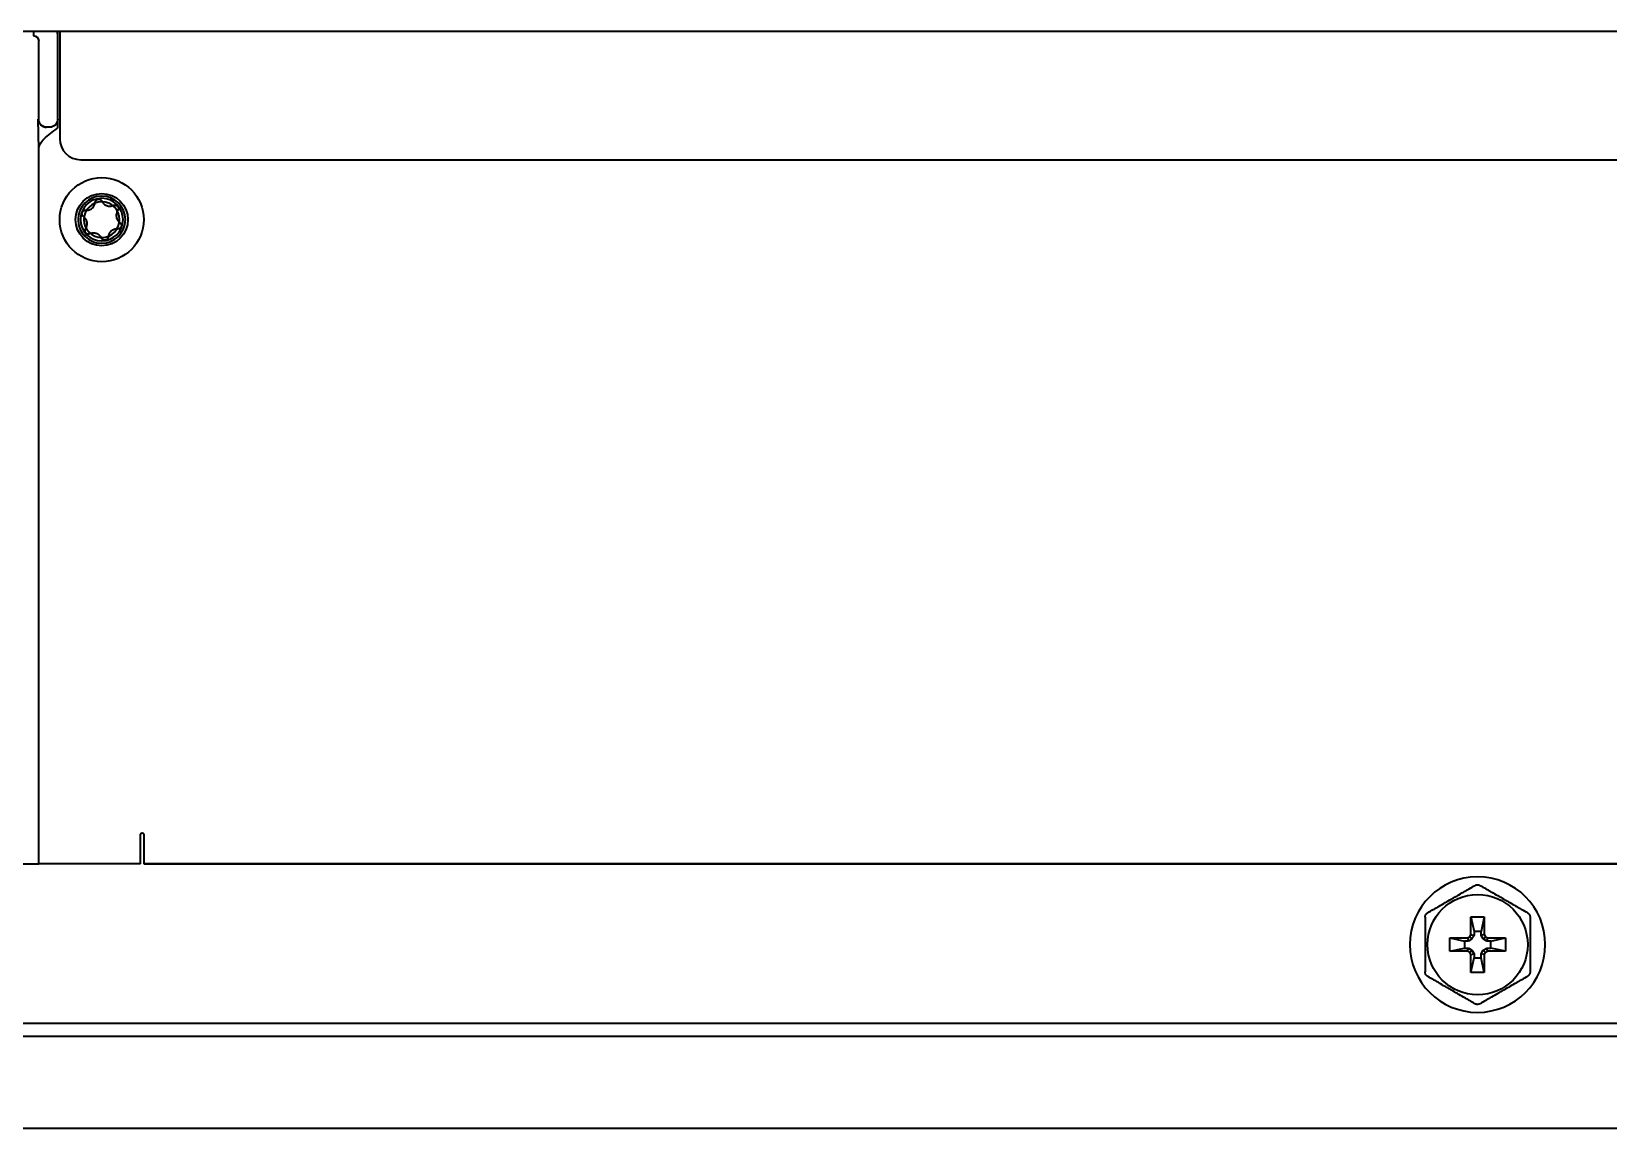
# Model space of a CAD drawing. Extents: x -760 to 4209, y 5795 to 10328.
# Drawn here: x -537 to -386.8, y 7999.4 to 8103.8 of the extents above; entities that cross this region are included whole.
import ezdxf

# ---------------------------------------------------------------- set-up
doc = ezdxf.new("R2010")
doc.units = 0
doc.header["$LTSCALE"] = 5
doc.layers.add('ORTHO$15', color=7, linetype='CONTINUOUS', true_color=0xffffff)

msp = doc.modelspace()

# ---------------------------------------------------------------- linework, layer by layer
at = {"layer": 'ORTHO$15', "color": 7, "linetype": 'Continuous', "lineweight": 35, "extrusion": (0, 1, 0)}
for p, q in [((99.05, 8103.8), (-702.67, 8103.8)), ((-536.81, 8103.8), (-536.81, 8103.41)), ((-534.52, 8103.8), (-534.52, 8095.45)), ((-534.51, 8103.6), (-534.51, 8103.8)), ((-534.51, 8103.6), (-534.51, 8094.6)), ((-534.31, 8103.8), (-534.31, 8102.8)), ((-536.31, 8095.45), (-536.31, 8102.91)), ((-534.31, 8102.8), (-534.31, 8093.6)), ((-536.31, 8092.6), (-536.35, 8095.45)), ((-536.35, 8095.45), (-536.31, 8095.45)), ((-534.52, 8095.45), (-534.51, 8095.45)), ((-535.56, 8094.7), (-535.58, 8094.7)), ((-535.27, 8094.7), (-535.56, 8094.7)), ((-535.25, 8094.7), (-535.27, 8094.7)), ((-536.31, 8024.6), (-536.31, 8092.6)), ((-532.31, 8091.6), (-118.71, 8091.6)), ((-526.61, 8024.6), (-526.61, 8027.4)), ((-526.31, 8027.4), (-526.31, 8026.4)), ((-526.31, 8026.4), (-526.31, 8024.6)), ((-712.6, 8024.6), (-536.31, 8024.6)), ((-534.51, 8024.6), (-536.31, 8024.6)), ((-526.61, 8024.6), (-534.51, 8024.6)), ((-59.71, 8024.6), (-526.31, 8024.6)), ((-526.31, 8024.6), (-59.71, 8024.6)), ((-399.92, 8017.85), (-399.92, 8019.55)), ((-399.92, 8019.55), (-399.63, 8018.16)), ((-399.92, 8019.55), (-398.67, 8019.55)), ((-398.67, 8019.55), (-398.95, 8018.16)), ((-398.67, 8019.55), (-398.67, 8017.85)), ((-401.94, 8016.28), (-401.94, 8017.53)), ((-401.94, 8017.53), (-400.55, 8017.24)), ((-401.94, 8017.53), (-400.24, 8017.53)), ((-400.24, 8017.53), (-400.04, 8017.65)), ((-400.24, 8017.53), (-400.17, 8017.24)), ((-399.83, 8017.44), (-400.17, 8017.24)), ((-400.04, 8017.65), (-399.92, 8017.85)), ((-400.04, 8017.65), (-399.83, 8017.44)), ((-399.92, 8017.85), (-399.63, 8017.78)), ((-399.63, 8017.78), (-399.83, 8017.44)), ((-399.63, 8018.16), (-399.63, 8017.78)), ((-398.95, 8018.16), (-399.63, 8018.16)), ((-398.95, 8017.78), (-398.95, 8018.16)), ((-398.67, 8017.85), (-398.95, 8017.78)), ((-398.76, 8017.44), (-398.95, 8017.78)), ((-398.55, 8017.65), (-398.76, 8017.44)), ((-398.42, 8017.24), (-398.76, 8017.44)), ((-398.67, 8017.85), (-398.55, 8017.65)), ((-398.55, 8017.65), (-398.34, 8017.53)), ((-398.34, 8017.53), (-398.42, 8017.24)), ((-398.34, 8017.53), (-396.64, 8017.53)), ((-398.03, 8017.24), (-396.64, 8017.53)), ((-396.64, 8017.53), (-396.64, 8016.28)), ((-401.94, 8016.28), (-400.55, 8016.56)), ((-400.24, 8016.28), (-401.94, 8016.28)), ((-400.55, 8017.24), (-400.55, 8016.56)), ((-400.17, 8017.24), (-400.55, 8017.24)), ((-400.55, 8016.56), (-400.17, 8016.56)), ((-400.24, 8016.28), (-400.17, 8016.56)), ((-400.04, 8016.16), (-400.24, 8016.28)), ((-400.17, 8016.56), (-399.83, 8016.37)), ((-400.04, 8016.16), (-399.83, 8016.37)), ((-399.92, 8015.95), (-400.04, 8016.16)), ((-399.92, 8015.95), (-399.63, 8016.03)), ((-399.92, 8014.25), (-399.92, 8015.95)), ((-399.83, 8016.37), (-399.63, 8016.03)), ((-399.63, 8016.03), (-399.63, 8015.64)), ((-398.95, 8016.03), (-398.76, 8016.37)), ((-398.95, 8015.64), (-398.95, 8016.03)), ((-398.67, 8015.95), (-398.95, 8016.03)), ((-398.76, 8016.37), (-398.42, 8016.56)), ((-398.55, 8016.16), (-398.76, 8016.37)), ((-398.55, 8016.16), (-398.67, 8015.95)), ((-398.67, 8015.95), (-398.67, 8014.25)), ((-398.34, 8016.28), (-398.55, 8016.16)), ((-398.03, 8017.24), (-398.42, 8017.24)), ((-398.34, 8016.28), (-398.42, 8016.56)), ((-398.42, 8016.56), (-398.03, 8016.56)), ((-396.64, 8016.28), (-398.34, 8016.28)), ((-398.03, 8016.56), (-398.03, 8017.24)), ((-396.64, 8016.28), (-398.03, 8016.56)), ((-399.92, 8014.25), (-399.63, 8015.64)), ((-399.63, 8015.64), (-398.95, 8015.64)), ((-398.67, 8014.25), (-398.95, 8015.64)), ((-398.67, 8014.25), (-399.92, 8014.25)), ((-13.41, 8009.4), (-757.31, 8009.4)), ((-692.66, 8008.2), (-8.93, 8008.2)), ((34.04, 7999.4), (-692.66, 7999.4))]:
    msp.add_line(p, q, dxfattribs=at)
at = {"layer": 'ORTHO$15', "color": 7, "linetype": 'Continuous', "lineweight": 35}
for centre, radius in [((-530.31, 8085.9), 4), ((-530.31, 8085.9), 2.49), ((-399.29, 8016.9), 4.77)]:
    msp.add_circle(centre, radius, dxfattribs=at)
at = {"layer": 'ORTHO$15', "color": 7, "linetype": 'Continuous', "lineweight": 35, "extrusion": (0, 0, -1)}
for centre, radius in [((530.31, 8085.9), 2.25), ((530.31, 8085.9), 2.03), ((530.31, 8085.9), 1.7), ((399.29, 8016.9), 6.45)]:
    msp.add_circle(centre, radius, dxfattribs=at)
at = {"layer": 'ORTHO$15', "color": 7, "linetype": 'Continuous', "lineweight": 35}
msp.add_arc((-532.31, 8093.6), 2, 180, 270, dxfattribs=at)
at = {"layer": 'ORTHO$15', "color": 7, "linetype": 'Continuous', "lineweight": 35, "extrusion": (0, 0, -1)}
msp.add_arc((526.46, 8027.4), 0.15, 0, 180, dxfattribs=at)
for centre, major_axis, ratio, start_param, end_param in [((-536.81, 8102.91), (0.354, 0.354), 0.999087, 5.497939, 7.068431), ((-535.56, 8095.45), (0, 0.75), 0.999949, 3.141593, 4.712389), ((-535.27, 8095.45), (0, 0.75), 0.999949, 1.570796, 3.141593), ((-535.25, 8095.45), (-0.75, 0), 0.999746, 3.141593, 4.712389)]:
    msp.add_ellipse(centre, major_axis=major_axis, ratio=ratio, start_param=start_param, end_param=end_param, dxfattribs=at)
at = {"layer": 'ORTHO$15', "color": 7, "linetype": 'Continuous', "lineweight": 35}
for points, knots in [([(-536.35, 8095.45), (-536.35, 8095.45), (-536.35, 8095.44), (-536.35, 8095.43), (-536.35, 8095.42), (-536.35, 8095.4), (-536.34, 8095.37), (-536.34, 8095.35), (-536.33, 8095.31), (-536.33, 8095.29), (-536.32, 8095.25), (-536.31, 8095.23), (-536.29, 8095.17), (-536.27, 8095.13), (-536.24, 8095.08), (-536.23, 8095.06), (-536.2, 8095.02), (-536.19, 8095), (-536.14, 8094.95), (-536.11, 8094.92), (-536.05, 8094.87), (-536.03, 8094.85), (-536, 8094.83), (-535.99, 8094.82), (-535.96, 8094.81), (-535.95, 8094.8), (-535.92, 8094.78), (-535.89, 8094.77), (-535.85, 8094.75), (-535.83, 8094.75), (-535.8, 8094.74), (-535.79, 8094.73), (-535.74, 8094.72), (-535.71, 8094.71), (-535.65, 8094.7), (-535.61, 8094.7), (-535.58, 8094.7)], [0, 0, 0, 0, 0.015625, 0.015625, 0.03125, 0.0625, 0.0625, 0.125, 0.125, 0.1875, 0.1875, 0.25, 0.25, 0.375, 0.375, 0.4375, 0.4375, 0.5, 0.5, 0.625, 0.625, 0.6875, 0.6875, 0.71875, 0.71875, 0.75, 0.75, 0.8125, 0.8125, 0.84375, 0.84375, 0.875, 0.875, 0.9375, 0.9375, 1, 1, 1, 1]), ([(-536.31, 8092.6), (-536.31, 8092.76), (-536.27, 8092.93), (-536.09, 8093.27), (-535.95, 8093.43), (-535.62, 8093.77), (-535.42, 8093.93), (-534.98, 8094.27), (-534.75, 8094.43), (-534.51, 8094.6)], [0, 0, 0, 0, 0.25, 0.25, 0.5, 0.5, 0.75, 0.75, 1, 1, 1, 1]), ([(-532.05, 8086.19), (-532.06, 8086.2), (-532.09, 8086.22), (-532.11, 8086.25), (-532.13, 8086.27), (-532.13, 8086.28), (-532.14, 8086.29), (-532.15, 8086.3), (-532.16, 8086.32), (-532.17, 8086.34), (-532.18, 8086.37), (-532.18, 8086.38), (-532.18, 8086.4), (-532.18, 8086.4), (-532.19, 8086.43), (-532.19, 8086.45), (-532.19, 8086.48), (-532.19, 8086.49), (-532.19, 8086.51), (-532.18, 8086.51), (-532.18, 8086.54), (-532.17, 8086.56), (-532.17, 8086.59), (-532.16, 8086.59), (-532.15, 8086.61), (-532.15, 8086.62), (-532.14, 8086.64), (-532.13, 8086.66), (-532.11, 8086.68), (-532.1, 8086.69), (-532.09, 8086.7), (-532.08, 8086.71), (-532.07, 8086.72), (-532.06, 8086.73), (-532.05, 8086.74), (-532.04, 8086.74), (-532.02, 8086.76), (-532, 8086.77), (-531.97, 8086.78), (-531.97, 8086.78), (-531.95, 8086.78), (-531.94, 8086.79), (-531.91, 8086.79), (-531.9, 8086.8), (-531.87, 8086.8), (-531.86, 8086.8), (-531.84, 8086.8), (-531.83, 8086.8), (-531.82, 8086.8)], [0, 0, 0, 0, 0.0625, 0.125, 0.125, 0.15625, 0.15625, 0.1875, 0.1875, 0.25, 0.25, 0.28125, 0.28125, 0.3125, 0.3125, 0.375, 0.375, 0.40625, 0.40625, 0.4375, 0.4375, 0.5, 0.5, 0.53125, 0.53125, 0.5625, 0.5625, 0.625, 0.625, 0.65625, 0.65625, 0.6875, 0.6875, 0.71875, 0.71875, 0.75, 0.75, 0.8125, 0.8125, 0.84375, 0.84375, 0.875, 0.875, 0.9375, 0.9375, 0.96875, 0.96875, 1, 1, 1, 1]), ([(-531.82, 8086.8), (-531.77, 8086.79), (-531.72, 8086.79), (-531.64, 8086.8), (-531.61, 8086.81), (-531.57, 8086.81), (-531.56, 8086.82), (-531.53, 8086.82), (-531.52, 8086.83), (-531.46, 8086.85), (-531.41, 8086.87), (-531.35, 8086.9), (-531.34, 8086.91), (-531.31, 8086.92), (-531.3, 8086.93), (-531.27, 8086.95), (-531.24, 8086.97), (-531.18, 8087.02), (-531.14, 8087.06), (-531.09, 8087.12), (-531.08, 8087.15), (-531.05, 8087.18), (-531.05, 8087.19), (-531.03, 8087.22), (-531.03, 8087.23), (-531, 8087.29), (-530.98, 8087.34), (-530.95, 8087.41), (-530.95, 8087.44), (-530.94, 8087.49), (-530.93, 8087.52), (-530.93, 8087.55)], [0, 0, 0, 0, 0.125, 0.125, 0.1875, 0.1875, 0.21875, 0.21875, 0.25, 0.25, 0.375, 0.375, 0.40625, 0.40625, 0.4375, 0.4375, 0.5, 0.5, 0.625, 0.625, 0.6875, 0.6875, 0.71875, 0.71875, 0.75, 0.75, 0.875, 0.875, 0.9375, 0.9375, 1, 1, 1, 1]), ([(-530.93, 8087.55), (-530.93, 8087.56), (-530.92, 8087.6), (-530.91, 8087.63), (-530.9, 8087.66), (-530.9, 8087.67), (-530.89, 8087.68), (-530.88, 8087.69), (-530.87, 8087.71), (-530.86, 8087.73), (-530.84, 8087.75), (-530.83, 8087.76), (-530.82, 8087.77), (-530.81, 8087.77), (-530.79, 8087.79), (-530.78, 8087.8), (-530.75, 8087.81), (-530.74, 8087.82), (-530.73, 8087.83), (-530.72, 8087.83), (-530.69, 8087.84), (-530.67, 8087.84), (-530.65, 8087.85), (-530.64, 8087.85), (-530.62, 8087.85), (-530.61, 8087.85), (-530.58, 8087.85), (-530.56, 8087.85), (-530.54, 8087.85), (-530.53, 8087.84), (-530.51, 8087.84), (-530.5, 8087.84), (-530.47, 8087.83), (-530.46, 8087.82), (-530.43, 8087.81), (-530.42, 8087.8), (-530.41, 8087.79), (-530.4, 8087.79), (-530.38, 8087.77), (-530.37, 8087.76), (-530.35, 8087.74), (-530.34, 8087.73), (-530.33, 8087.72), (-530.32, 8087.71), (-530.31, 8087.69), (-530.3, 8087.67), (-530.29, 8087.66)], [0, 0, 0, 0, 0.0625, 0.125, 0.125, 0.15625, 0.15625, 0.1875, 0.1875, 0.25, 0.25, 0.28125, 0.28125, 0.3125, 0.3125, 0.375, 0.375, 0.40625, 0.40625, 0.4375, 0.4375, 0.5, 0.5, 0.53125, 0.53125, 0.5625, 0.5625, 0.625, 0.625, 0.65625, 0.65625, 0.6875, 0.6875, 0.75, 0.75, 0.78125, 0.78125, 0.8125, 0.8125, 0.875, 0.875, 0.90625, 0.90625, 0.9375, 0.9375, 1, 1, 1, 1]), ([(-530.29, 8087.66), (-530.27, 8087.61), (-530.24, 8087.56), (-530.2, 8087.5), (-530.18, 8087.48), (-530.15, 8087.45), (-530.14, 8087.44), (-530.12, 8087.42), (-530.11, 8087.41), (-530.06, 8087.37), (-530.02, 8087.33), (-529.96, 8087.3), (-529.95, 8087.29), (-529.93, 8087.28), (-529.92, 8087.27), (-529.88, 8087.25), (-529.85, 8087.24), (-529.78, 8087.22), (-529.73, 8087.2), (-529.66, 8087.19), (-529.64, 8087.19), (-529.62, 8087.19), (-529.58, 8087.18), (-529.51, 8087.18), (-529.46, 8087.19), (-529.42, 8087.19), (-529.4, 8087.2), (-529.38, 8087.2), (-529.36, 8087.2), (-529.3, 8087.22), (-529.25, 8087.24), (-529.2, 8087.26)], [0, 0, 0, 0, 0.125, 0.125, 0.1875, 0.1875, 0.21875, 0.21875, 0.25, 0.25, 0.375, 0.375, 0.40625, 0.40625, 0.4375, 0.4375, 0.5, 0.5, 0.625, 0.625, 0.65625, 0.65625, 0.6875, 0.75, 0.8125, 0.8125, 0.84375, 0.84375, 0.875, 0.875, 1, 1, 1, 1]), ([(-529.2, 8087.26), (-529.18, 8087.27), (-529.15, 8087.28), (-529.11, 8087.29), (-529.09, 8087.29), (-529.08, 8087.29), (-529.06, 8087.29), (-529.05, 8087.29), (-529.02, 8087.29), (-529, 8087.29), (-528.98, 8087.28), (-528.97, 8087.28), (-528.95, 8087.27), (-528.94, 8087.27), (-528.92, 8087.26), (-528.9, 8087.25), (-528.88, 8087.24), (-528.87, 8087.23), (-528.85, 8087.22), (-528.85, 8087.22), (-528.82, 8087.2), (-528.81, 8087.19), (-528.79, 8087.16), (-528.79, 8087.16), (-528.78, 8087.14), (-528.77, 8087.13), (-528.76, 8087.11), (-528.75, 8087.09), (-528.74, 8087.07), (-528.74, 8087.06), (-528.73, 8087.04), (-528.73, 8087.03), (-528.72, 8087.01), (-528.72, 8086.99), (-528.72, 8086.96), (-528.72, 8086.95), (-528.72, 8086.93), (-528.72, 8086.92), (-528.73, 8086.9), (-528.73, 8086.88), (-528.74, 8086.85), (-528.74, 8086.84), (-528.75, 8086.83), (-528.75, 8086.82), (-528.76, 8086.79), (-528.77, 8086.78), (-528.78, 8086.76)], [0, 0, 0, 0, 0.0625, 0.125, 0.125, 0.15625, 0.15625, 0.1875, 0.1875, 0.25, 0.25, 0.28125, 0.28125, 0.3125, 0.3125, 0.375, 0.375, 0.40625, 0.40625, 0.4375, 0.4375, 0.5, 0.5, 0.53125, 0.53125, 0.5625, 0.5625, 0.625, 0.625, 0.65625, 0.65625, 0.6875, 0.6875, 0.75, 0.75, 0.78125, 0.78125, 0.8125, 0.8125, 0.875, 0.875, 0.90625, 0.90625, 0.9375, 0.9375, 1, 1, 1, 1]), ([(-528.78, 8086.76), (-528.81, 8086.72), (-528.84, 8086.67), (-528.87, 8086.6), (-528.88, 8086.57), (-528.89, 8086.54), (-528.9, 8086.52), (-528.9, 8086.5), (-528.91, 8086.48), (-528.92, 8086.42), (-528.93, 8086.37), (-528.93, 8086.3), (-528.93, 8086.28), (-528.93, 8086.26), (-528.93, 8086.24), (-528.93, 8086.2), (-528.92, 8086.18), (-528.91, 8086.1), (-528.89, 8086.04), (-528.87, 8085.98), (-528.86, 8085.97), (-528.85, 8085.94), (-528.83, 8085.91), (-528.8, 8085.85), (-528.77, 8085.8), (-528.75, 8085.77), (-528.74, 8085.76), (-528.72, 8085.74), (-528.71, 8085.73), (-528.66, 8085.68), (-528.62, 8085.65), (-528.58, 8085.62)], [0, 0, 0, 0, 0.125, 0.125, 0.1875, 0.1875, 0.21875, 0.21875, 0.25, 0.25, 0.375, 0.375, 0.40625, 0.40625, 0.4375, 0.4375, 0.5, 0.5, 0.625, 0.625, 0.65625, 0.65625, 0.6875, 0.75, 0.8125, 0.8125, 0.84375, 0.84375, 0.875, 0.875, 1, 1, 1, 1]), ([(-531.84, 8085.04), (-531.81, 8085.09), (-531.79, 8085.13), (-531.75, 8085.2), (-531.75, 8085.23), (-531.73, 8085.27), (-531.73, 8085.28), (-531.72, 8085.31), (-531.72, 8085.32), (-531.7, 8085.39), (-531.7, 8085.44), (-531.7, 8085.51), (-531.7, 8085.52), (-531.7, 8085.55), (-531.7, 8085.56), (-531.7, 8085.6), (-531.7, 8085.63), (-531.72, 8085.71), (-531.73, 8085.76), (-531.76, 8085.82), (-531.76, 8085.84), (-531.77, 8085.86), (-531.79, 8085.9), (-531.82, 8085.96), (-531.86, 8086), (-531.88, 8086.03), (-531.89, 8086.04), (-531.91, 8086.06), (-531.92, 8086.07), (-531.96, 8086.12), (-532, 8086.16), (-532.05, 8086.19)], [0, 0, 0, 0, 0.125, 0.125, 0.1875, 0.1875, 0.21875, 0.21875, 0.25, 0.25, 0.375, 0.375, 0.40625, 0.40625, 0.4375, 0.4375, 0.5, 0.5, 0.625, 0.625, 0.65625, 0.65625, 0.6875, 0.75, 0.8125, 0.8125, 0.84375, 0.84375, 0.875, 0.875, 1, 1, 1, 1]), ([(-531.43, 8084.54), (-531.44, 8084.54), (-531.48, 8084.52), (-531.51, 8084.52), (-531.54, 8084.51), (-531.55, 8084.51), (-531.57, 8084.51), (-531.58, 8084.51), (-531.6, 8084.51), (-531.62, 8084.52), (-531.65, 8084.52), (-531.66, 8084.52), (-531.67, 8084.53), (-531.68, 8084.53), (-531.71, 8084.54), (-531.73, 8084.55), (-531.75, 8084.57), (-531.76, 8084.57), (-531.77, 8084.58), (-531.78, 8084.59), (-531.8, 8084.6), (-531.81, 8084.62), (-531.83, 8084.64), (-531.84, 8084.65), (-531.85, 8084.66), (-531.85, 8084.67), (-531.87, 8084.69), (-531.87, 8084.71), (-531.88, 8084.74), (-531.89, 8084.74), (-531.89, 8084.76), (-531.9, 8084.77), (-531.9, 8084.8), (-531.9, 8084.82), (-531.9, 8084.84), (-531.9, 8084.85), (-531.9, 8084.87), (-531.9, 8084.88), (-531.9, 8084.91), (-531.9, 8084.93), (-531.89, 8084.95), (-531.89, 8084.96), (-531.88, 8084.98), (-531.87, 8084.99), (-531.86, 8085.01), (-531.85, 8085.03), (-531.84, 8085.04)], [0, 0, 0, 0, 0.0625, 0.125, 0.125, 0.15625, 0.15625, 0.1875, 0.1875, 0.25, 0.25, 0.28125, 0.28125, 0.3125, 0.3125, 0.375, 0.375, 0.40625, 0.40625, 0.4375, 0.4375, 0.5, 0.5, 0.53125, 0.53125, 0.5625, 0.5625, 0.625, 0.625, 0.65625, 0.65625, 0.6875, 0.6875, 0.75, 0.75, 0.78125, 0.78125, 0.8125, 0.8125, 0.875, 0.875, 0.90625, 0.90625, 0.9375, 0.9375, 1, 1, 1, 1]), ([(-528.8, 8085.01), (-528.86, 8085.01), (-528.91, 8085.01), (-528.99, 8085), (-529.01, 8085), (-529.07, 8084.99), (-529.09, 8084.98), (-529.17, 8084.96), (-529.22, 8084.93), (-529.28, 8084.9), (-529.29, 8084.9), (-529.31, 8084.88), (-529.32, 8084.87), (-529.36, 8084.85), (-529.38, 8084.83), (-529.44, 8084.78), (-529.48, 8084.74), (-529.53, 8084.68), (-529.55, 8084.66), (-529.57, 8084.62), (-529.58, 8084.61), (-529.59, 8084.59), (-529.6, 8084.58), (-529.63, 8084.52), (-529.65, 8084.47), (-529.67, 8084.39), (-529.68, 8084.36), (-529.69, 8084.31), (-529.69, 8084.29), (-529.69, 8084.26)], [0, 0, 0, 0, 0.125, 0.125, 0.1875, 0.1875, 0.25, 0.25, 0.375, 0.375, 0.40625, 0.40625, 0.4375, 0.4375, 0.5, 0.5, 0.625, 0.625, 0.6875, 0.6875, 0.71875, 0.71875, 0.75, 0.75, 0.875, 0.875, 0.9375, 0.9375, 1, 1, 1, 1]), ([(-528.58, 8085.62), (-528.56, 8085.61), (-528.54, 8085.58), (-528.51, 8085.56), (-528.5, 8085.53), (-528.49, 8085.53), (-528.48, 8085.51), (-528.48, 8085.5), (-528.47, 8085.48), (-528.46, 8085.46), (-528.45, 8085.44), (-528.45, 8085.43), (-528.44, 8085.41), (-528.44, 8085.4), (-528.44, 8085.37), (-528.44, 8085.35), (-528.44, 8085.33), (-528.44, 8085.32), (-528.44, 8085.3), (-528.44, 8085.29), (-528.45, 8085.26), (-528.45, 8085.24), (-528.46, 8085.22), (-528.46, 8085.21), (-528.47, 8085.19), (-528.48, 8085.18), (-528.49, 8085.16), (-528.5, 8085.14), (-528.52, 8085.12), (-528.52, 8085.12), (-528.54, 8085.1), (-528.54, 8085.1), (-528.56, 8085.08), (-528.56, 8085.08), (-528.58, 8085.07), (-528.59, 8085.06), (-528.61, 8085.05), (-528.63, 8085.04), (-528.65, 8085.03), (-528.66, 8085.02), (-528.68, 8085.02), (-528.69, 8085.02), (-528.71, 8085.01), (-528.73, 8085.01), (-528.76, 8085.01), (-528.77, 8085), (-528.78, 8085.01), (-528.79, 8085.01), (-528.8, 8085.01)], [0, 0, 0, 0, 0.0625, 0.125, 0.125, 0.15625, 0.15625, 0.1875, 0.1875, 0.25, 0.25, 0.28125, 0.28125, 0.3125, 0.3125, 0.375, 0.375, 0.40625, 0.40625, 0.4375, 0.4375, 0.5, 0.5, 0.53125, 0.53125, 0.5625, 0.5625, 0.625, 0.625, 0.65625, 0.65625, 0.6875, 0.6875, 0.71875, 0.71875, 0.75, 0.75, 0.8125, 0.8125, 0.84375, 0.84375, 0.875, 0.875, 0.9375, 0.9375, 0.96875, 0.96875, 1, 1, 1, 1]), ([(-530.33, 8084.15), (-530.36, 8084.19), (-530.38, 8084.24), (-530.43, 8084.3), (-530.45, 8084.32), (-530.47, 8084.35), (-530.48, 8084.36), (-530.5, 8084.38), (-530.51, 8084.39), (-530.56, 8084.44), (-530.6, 8084.47), (-530.66, 8084.51), (-530.67, 8084.51), (-530.7, 8084.53), (-530.71, 8084.53), (-530.75, 8084.55), (-530.77, 8084.56), (-530.85, 8084.59), (-530.9, 8084.6), (-530.97, 8084.61), (-530.98, 8084.61), (-531.01, 8084.62), (-531.05, 8084.62), (-531.12, 8084.62), (-531.17, 8084.62), (-531.21, 8084.61), (-531.22, 8084.61), (-531.25, 8084.6), (-531.26, 8084.6), (-531.33, 8084.58), (-531.38, 8084.57), (-531.43, 8084.54)], [0, 0, 0, 0, 0.125, 0.125, 0.1875, 0.1875, 0.21875, 0.21875, 0.25, 0.25, 0.375, 0.375, 0.40625, 0.40625, 0.4375, 0.4375, 0.5, 0.5, 0.625, 0.625, 0.65625, 0.65625, 0.6875, 0.75, 0.8125, 0.8125, 0.84375, 0.84375, 0.875, 0.875, 1, 1, 1, 1]), ([(-529.69, 8084.26), (-529.69, 8084.24), (-529.7, 8084.21), (-529.71, 8084.17), (-529.72, 8084.15), (-529.73, 8084.14), (-529.74, 8084.12), (-529.74, 8084.11), (-529.76, 8084.09), (-529.77, 8084.08), (-529.79, 8084.05), (-529.8, 8084.04), (-529.83, 8084.01), (-529.85, 8084), (-529.87, 8083.99), (-529.88, 8083.99), (-529.9, 8083.98), (-529.91, 8083.97), (-529.93, 8083.96), (-529.95, 8083.96), (-529.98, 8083.96), (-529.99, 8083.95), (-530.01, 8083.95), (-530.02, 8083.95), (-530.04, 8083.95), (-530.06, 8083.95), (-530.09, 8083.96), (-530.1, 8083.96), (-530.12, 8083.96), (-530.13, 8083.97), (-530.15, 8083.97), (-530.17, 8083.98), (-530.19, 8083.99), (-530.2, 8084), (-530.22, 8084.01), (-530.22, 8084.01), (-530.25, 8084.03), (-530.26, 8084.04), (-530.28, 8084.06), (-530.28, 8084.07), (-530.3, 8084.08), (-530.3, 8084.09), (-530.32, 8084.11), (-530.33, 8084.13), (-530.33, 8084.15)], [0, 0, 0, 0, 0.0625, 0.125, 0.125, 0.15625, 0.15625, 0.1875, 0.1875, 0.25, 0.25, 0.3125, 0.3125, 0.375, 0.375, 0.40625, 0.40625, 0.4375, 0.4375, 0.5, 0.5, 0.53125, 0.53125, 0.5625, 0.5625, 0.625, 0.625, 0.65625, 0.65625, 0.6875, 0.6875, 0.75, 0.75, 0.78125, 0.78125, 0.8125, 0.8125, 0.875, 0.875, 0.90625, 0.90625, 0.9375, 0.9375, 1, 1, 1, 1]), ([(-404.04, 8019.93), (-403.87, 8020.03), (-403.69, 8020.14), (-403.46, 8020.27), (-403.41, 8020.3), (-403.32, 8020.35), (-403.27, 8020.38), (-403.13, 8020.46), (-403.04, 8020.51), (-402.76, 8020.67), (-402.57, 8020.78), (-402.18, 8021.01), (-401.99, 8021.12), (-401.77, 8021.25), (-401.74, 8021.26), (-401.69, 8021.29), (-401.62, 8021.33), (-401.55, 8021.37), (-401.4, 8021.46), (-401.3, 8021.51), (-401.02, 8021.68), (-400.82, 8021.79), (-400.59, 8021.93), (-400.54, 8021.95), (-400.45, 8022.01), (-400.4, 8022.04), (-400.26, 8022.12), (-400.17, 8022.17), (-399.89, 8022.33), (-399.72, 8022.43), (-399.54, 8022.53)], [0, 0, 0, 0, 0.125, 0.125, 0.15625, 0.15625, 0.1875, 0.1875, 0.25, 0.25, 0.375, 0.375, 0.5, 0.5, 0.515625, 0.515625, 0.53125, 0.5625, 0.5625, 0.625, 0.625, 0.75, 0.75, 0.78125, 0.78125, 0.8125, 0.8125, 0.875, 0.875, 1, 1, 1, 1]), ([(-399.54, 8022.53), (-399.52, 8022.54), (-399.51, 8022.55), (-399.47, 8022.57), (-399.45, 8022.57), (-399.4, 8022.59), (-399.38, 8022.59), (-399.34, 8022.6), (-399.32, 8022.6), (-399.28, 8022.6), (-399.27, 8022.6), (-399.25, 8022.6), (-399.24, 8022.6), (-399.2, 8022.59), (-399.18, 8022.59), (-399.14, 8022.57), (-399.12, 8022.57), (-399.08, 8022.55), (-399.06, 8022.54), (-399.04, 8022.53)], [0, 0, 0, 0, 0.125, 0.125, 0.25, 0.25, 0.375, 0.375, 0.5, 0.5, 0.5625, 0.5625, 0.625, 0.625, 0.75, 0.75, 0.875, 0.875, 1, 1, 1, 1]), ([(-399.04, 8022.53), (-398.87, 8022.43), (-398.69, 8022.33), (-398.46, 8022.19), (-398.41, 8022.17), (-398.32, 8022.11), (-398.27, 8022.09), (-398.13, 8022.01), (-398.04, 8021.95), (-397.76, 8021.79), (-397.57, 8021.68), (-397.18, 8021.46), (-396.99, 8021.35), (-396.77, 8021.22), (-396.74, 8021.2), (-396.69, 8021.18), (-396.62, 8021.13), (-396.55, 8021.09), (-396.4, 8021.01), (-396.3, 8020.95), (-396.02, 8020.78), (-395.82, 8020.67), (-395.59, 8020.54), (-395.54, 8020.51), (-395.45, 8020.46), (-395.4, 8020.43), (-395.26, 8020.35), (-395.17, 8020.29), (-394.89, 8020.14), (-394.72, 8020.03), (-394.54, 8019.93)], [0, 0, 0, 0, 0.125, 0.125, 0.15625, 0.15625, 0.1875, 0.1875, 0.25, 0.25, 0.375, 0.375, 0.5, 0.5, 0.515625, 0.515625, 0.53125, 0.5625, 0.5625, 0.625, 0.625, 0.75, 0.75, 0.78125, 0.78125, 0.8125, 0.8125, 0.875, 0.875, 1, 1, 1, 1]), ([(-404.29, 8019.5), (-404.29, 8019.52), (-404.29, 8019.54), (-404.29, 8019.58), (-404.28, 8019.6), (-404.27, 8019.65), (-404.26, 8019.67), (-404.25, 8019.71), (-404.24, 8019.73), (-404.22, 8019.76), (-404.21, 8019.77), (-404.2, 8019.79), (-404.19, 8019.8), (-404.17, 8019.82), (-404.16, 8019.84), (-404.13, 8019.87), (-404.11, 8019.89), (-404.08, 8019.91), (-404.06, 8019.92), (-404.04, 8019.93)], [0, 0, 0, 0, 0.125, 0.125, 0.25, 0.25, 0.375, 0.375, 0.5, 0.5, 0.5625, 0.5625, 0.625, 0.625, 0.75, 0.75, 0.875, 0.875, 1, 1, 1, 1]), ([(-404.29, 8019.5), (-404.29, 8019.3), (-404.29, 8019.09), (-404.29, 8018.78), (-404.29, 8018.67), (-404.29, 8018.51), (-404.29, 8018.46), (-404.29, 8018.35), (-404.29, 8018.29), (-404.29, 8018.02), (-404.29, 8017.8), (-404.29, 8017.47), (-404.29, 8017.35), (-404.29, 8017.18), (-404.29, 8017.1), (-404.29, 8017.01), (-404.29, 8016.96), (-404.29, 8016.93), (-404.29, 8016.67), (-404.29, 8016.45), (-404.29, 8016.01), (-404.29, 8015.79), (-404.29, 8015.46), (-404.29, 8015.35), (-404.29, 8015.19), (-404.29, 8015.14), (-404.29, 8015.03), (-404.29, 8014.98), (-404.29, 8014.71), (-404.29, 8014.51), (-404.29, 8014.3)], [0, 0, 0, 0, 0.125, 0.125, 0.1875, 0.1875, 0.21875, 0.21875, 0.25, 0.25, 0.375, 0.375, 0.4375, 0.4375, 0.46875, 0.484375, 0.484375, 0.5, 0.5, 0.625, 0.625, 0.75, 0.75, 0.8125, 0.8125, 0.84375, 0.84375, 0.875, 0.875, 1, 1, 1, 1]), ([(-394.54, 8019.93), (-394.52, 8019.92), (-394.51, 8019.91), (-394.47, 8019.89), (-394.46, 8019.87), (-394.43, 8019.84), (-394.41, 8019.82), (-394.38, 8019.79), (-394.37, 8019.77), (-394.35, 8019.74), (-394.35, 8019.73), (-394.34, 8019.71), (-394.33, 8019.7), (-394.32, 8019.67), (-394.31, 8019.65), (-394.3, 8019.6), (-394.3, 8019.58), (-394.29, 8019.54), (-394.29, 8019.52), (-394.29, 8019.5)], [0, 0, 0, 0, 0.125, 0.125, 0.25, 0.25, 0.375, 0.375, 0.5, 0.5, 0.5625, 0.5625, 0.625, 0.625, 0.75, 0.75, 0.875, 0.875, 1, 1, 1, 1]), ([(-394.29, 8019.5), (-394.29, 8019.3), (-394.29, 8019.09), (-394.29, 8018.83), (-394.29, 8018.77), (-394.29, 8018.67), (-394.29, 8018.61), (-394.29, 8018.45), (-394.29, 8018.34), (-394.29, 8018.02), (-394.29, 8017.8), (-394.29, 8017.35), (-394.29, 8017.13), (-394.29, 8016.87), (-394.29, 8016.85), (-394.29, 8016.79), (-394.29, 8016.7), (-394.29, 8016.62), (-394.29, 8016.45), (-394.29, 8016.34), (-394.29, 8016), (-394.29, 8015.78), (-394.29, 8015.51), (-394.29, 8015.46), (-394.29, 8015.35), (-394.29, 8015.29), (-394.29, 8015.13), (-394.29, 8015.03), (-394.29, 8014.71), (-394.29, 8014.51), (-394.29, 8014.3)], [0, 0, 0, 0, 0.125, 0.125, 0.15625, 0.15625, 0.1875, 0.1875, 0.25, 0.25, 0.375, 0.375, 0.5, 0.5, 0.515625, 0.515625, 0.53125, 0.5625, 0.5625, 0.625, 0.625, 0.75, 0.75, 0.78125, 0.78125, 0.8125, 0.8125, 0.875, 0.875, 1, 1, 1, 1]), ([(-404.04, 8013.87), (-404.06, 8013.88), (-404.08, 8013.89), (-404.11, 8013.92), (-404.13, 8013.93), (-404.16, 8013.96), (-404.17, 8013.98), (-404.2, 8014.02), (-404.21, 8014.03), (-404.23, 8014.06), (-404.24, 8014.07), (-404.25, 8014.09), (-404.25, 8014.1), (-404.26, 8014.14), (-404.27, 8014.16), (-404.28, 8014.2), (-404.29, 8014.22), (-404.29, 8014.26), (-404.29, 8014.28), (-404.29, 8014.3)], [0, 0, 0, 0, 0.125, 0.125, 0.25, 0.25, 0.375, 0.375, 0.5, 0.5, 0.5625, 0.5625, 0.625, 0.625, 0.75, 0.75, 0.875, 0.875, 1, 1, 1, 1]), ([(-399.54, 8011.27), (-399.72, 8011.37), (-399.9, 8011.48), (-400.13, 8011.61), (-400.17, 8011.64), (-400.26, 8011.69), (-400.31, 8011.72), (-400.45, 8011.8), (-400.54, 8011.85), (-400.83, 8012.01), (-401.02, 8012.12), (-401.4, 8012.35), (-401.6, 8012.46), (-401.82, 8012.59), (-401.84, 8012.6), (-401.89, 8012.63), (-401.96, 8012.67), (-402.04, 8012.71), (-402.18, 8012.8), (-402.28, 8012.85), (-402.57, 8013.02), (-402.76, 8013.13), (-403, 8013.27), (-403.04, 8013.29), (-403.14, 8013.35), (-403.19, 8013.38), (-403.33, 8013.46), (-403.42, 8013.51), (-403.69, 8013.67), (-403.87, 8013.77), (-404.04, 8013.87)], [0, 0, 0, 0, 0.125, 0.125, 0.15625, 0.15625, 0.1875, 0.1875, 0.25, 0.25, 0.375, 0.375, 0.5, 0.5, 0.515625, 0.515625, 0.53125, 0.5625, 0.5625, 0.625, 0.625, 0.75, 0.75, 0.78125, 0.78125, 0.8125, 0.8125, 0.875, 0.875, 1, 1, 1, 1]), ([(-394.54, 8013.87), (-394.72, 8013.77), (-394.9, 8013.67), (-395.13, 8013.53), (-395.17, 8013.51), (-395.26, 8013.45), (-395.31, 8013.43), (-395.45, 8013.35), (-395.54, 8013.29), (-395.83, 8013.13), (-396.02, 8013.02), (-396.4, 8012.8), (-396.6, 8012.69), (-396.82, 8012.56), (-396.84, 8012.54), (-396.89, 8012.52), (-396.96, 8012.47), (-397.04, 8012.43), (-397.18, 8012.35), (-397.28, 8012.29), (-397.57, 8012.12), (-397.76, 8012.01), (-398, 8011.88), (-398.04, 8011.85), (-398.14, 8011.79), (-398.19, 8011.77), (-398.33, 8011.69), (-398.42, 8011.63), (-398.69, 8011.48), (-398.87, 8011.37), (-399.04, 8011.27)], [0, 0, 0, 0, 0.125, 0.125, 0.15625, 0.15625, 0.1875, 0.1875, 0.25, 0.25, 0.375, 0.375, 0.5, 0.5, 0.515625, 0.515625, 0.53125, 0.5625, 0.5625, 0.625, 0.625, 0.75, 0.75, 0.78125, 0.78125, 0.8125, 0.8125, 0.875, 0.875, 1, 1, 1, 1]), ([(-394.29, 8014.3), (-394.29, 8014.28), (-394.29, 8014.26), (-394.3, 8014.22), (-394.3, 8014.2), (-394.31, 8014.16), (-394.32, 8014.14), (-394.34, 8014.09), (-394.35, 8014.07), (-394.37, 8014.04), (-394.37, 8014.03), (-394.38, 8014.02), (-394.39, 8014.01), (-394.41, 8013.98), (-394.43, 8013.96), (-394.46, 8013.93), (-394.47, 8013.92), (-394.51, 8013.89), (-394.52, 8013.88), (-394.54, 8013.87)], [0, 0, 0, 0, 0.125, 0.125, 0.25, 0.25, 0.375, 0.375, 0.5, 0.5, 0.5625, 0.5625, 0.625, 0.625, 0.75, 0.75, 0.875, 0.875, 1, 1, 1, 1]), ([(-399.04, 8011.27), (-399.06, 8011.26), (-399.08, 8011.25), (-399.12, 8011.24), (-399.14, 8011.23), (-399.18, 8011.22), (-399.2, 8011.21), (-399.25, 8011.21), (-399.27, 8011.21), (-399.3, 8011.21), (-399.32, 8011.21), (-399.34, 8011.21), (-399.35, 8011.21), (-399.38, 8011.21), (-399.4, 8011.22), (-399.45, 8011.23), (-399.47, 8011.24), (-399.51, 8011.25), (-399.52, 8011.26), (-399.54, 8011.27)], [0, 0, 0, 0, 0.125, 0.125, 0.25, 0.25, 0.375, 0.375, 0.5, 0.5, 0.5625, 0.5625, 0.625, 0.625, 0.75, 0.75, 0.875, 0.875, 1, 1, 1, 1])]:
    msp.add_open_spline(points, degree=3, knots=knots, dxfattribs=at)

doc.saveas('drawing.dxf')
